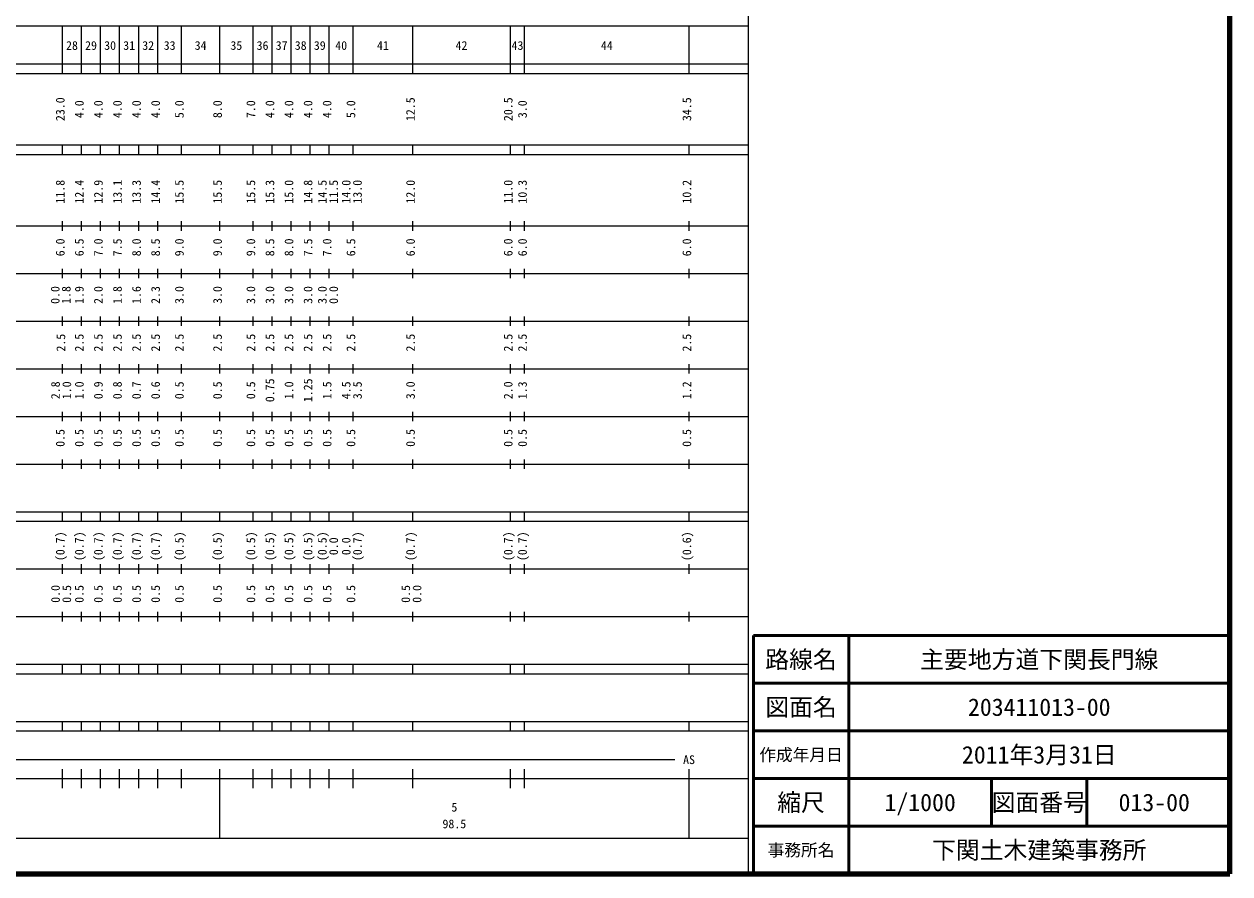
# Model space of a CAD drawing. Units: millimetres on the paper, enlarged 1000 times. Extents: x 40000 to 680000, y 20000 to 380000.
# Drawn here: x 426958 to 680000, y 20000 to 198357 of the extents above; entities that cross this region are included whole.
import ezdxf
from ezdxf.enums import TextEntityAlignment as Align

# ---------------------------------------------------------------- set-up
doc = ezdxf.new("R2010")
doc.units = ezdxf.units.MM
doc.header["$LTSCALE"] = 1000
for name, color, linetype, lineweight in [('M-TTL', 2, 'Continuous', 140), ('M-TTL-BAND', 7, 'Continuous', 25), ('M-TTL-FRAM', 2, 'Continuous', 50), ('M-TTL-LINE', 7, 'Continuous', 50)]:
    doc.layers.add(name, color=color, linetype=linetype, lineweight=lineweight)
doc.layers.add('M-TTL-TXT', color=7, linetype='Continuous')
doc.styles.add('ＭＳ ゴシック', font='')
doc.styles.get('ＭＳ ゴシック').set_extended_font_data('MS Gothic')

msp = doc.modelspace()

# ---------------------------------------------------------------- linework, layer by layer
at = {"layer": 'M-TTL'}
for p, q in [((680000, 20000), (680000, 380000)), ((40000, 20000), (680000, 20000))]:
    msp.add_line(p, q, dxfattribs=at)
at = {"layer": 'M-TTL-BAND'}
for p, q in [((579000, 20000), (579000, 370000)), ((68000, 198000), (579000, 198000)), ((435000, 188000), (435000, 198000)), ((439000, 188000), (439000, 198000)), ((443000, 188000), (443000, 198000)), ((447000, 188000), (447000, 198000)), ((451000, 188000), (451000, 198000)), ((455000, 188000), (455000, 198000)), ((460000, 188000), (460000, 198000)), ((468000, 188000), (468000, 198000)), ((475000, 188000), (475000, 198000)), ((479000, 188000), (479000, 198000)), ((483000, 188000), (483000, 198000)), ((487000, 188000), (487000, 198000)), ((491000, 188000), (491000, 198000)), ((496000, 188000), (496000, 198000)), ((508500, 188000), (508500, 198000)), ((529000, 188000), (529000, 198000)), ((532000, 188000), (532000, 198000)), ((566500, 188000), (566500, 198000)), ((40000, 190000), (579000, 190000)), ((40000, 188000), (579000, 188000)), ((40000, 173000), (579000, 173000)), ((435000, 171000), (435000, 173000)), ((439000, 171000), (439000, 173000)), ((443000, 171000), (443000, 173000)), ((447000, 171000), (447000, 173000)), ((451000, 171000), (451000, 173000)), ((455000, 171000), (455000, 173000)), ((460000, 171000), (460000, 173000)), ((468000, 171000), (468000, 173000)), ((475000, 171000), (475000, 173000)), ((479000, 171000), (479000, 173000)), ((483000, 171000), (483000, 173000)), ((487000, 171000), (487000, 173000)), ((491000, 171000), (491000, 173000)), ((496000, 171000), (496000, 173000)), ((508500, 171000), (508500, 173000)), ((529000, 171000), (529000, 173000)), ((532000, 171000), (532000, 173000)), ((566500, 171000), (566500, 173000)), ((40000, 171000), (579000, 171000)), ((435000, 155000), (435000, 157000)), ((439000, 155000), (439000, 157000)), ((443000, 155000), (443000, 157000)), ((447000, 155000), (447000, 157000)), ((451000, 155000), (451000, 157000)), ((455000, 155000), (455000, 157000)), ((460000, 155000), (460000, 157000)), ((468000, 155000), (468000, 157000)), ((475000, 155000), (475000, 157000)), ((479000, 155000), (479000, 157000)), ((483000, 155000), (483000, 157000)), ((487000, 155000), (487000, 157000)), ((491000, 155000), (491000, 157000)), ((496000, 155000), (496000, 157000)), ((508500, 155000), (508500, 157000)), ((529000, 155000), (529000, 157000)), ((532000, 155000), (532000, 157000)), ((566500, 155000), (566500, 157000)), ((40000, 156000), (579000, 156000)), ((435000, 145000), (435000, 147000)), ((439000, 145000), (439000, 147000)), ((443000, 145000), (443000, 147000)), ((447000, 145000), (447000, 147000)), ((451000, 145000), (451000, 147000)), ((455000, 145000), (455000, 147000)), ((460000, 145000), (460000, 147000)), ((468000, 145000), (468000, 147000)), ((475000, 145000), (475000, 147000)), ((479000, 145000), (479000, 147000)), ((483000, 145000), (483000, 147000)), ((487000, 145000), (487000, 147000)), ((491000, 145000), (491000, 147000)), ((496000, 145000), (496000, 147000)), ((508500, 145000), (508500, 147000)), ((529000, 145000), (529000, 147000)), ((532000, 145000), (532000, 147000)), ((566500, 145000), (566500, 147000)), ((46000, 146000), (579000, 146000)), ((435000, 135000), (435000, 137000)), ((439000, 135000), (439000, 137000)), ((443000, 135000), (443000, 137000)), ((447000, 135000), (447000, 137000)), ((451000, 135000), (451000, 137000)), ((455000, 135000), (455000, 137000)), ((460000, 135000), (460000, 137000)), ((468000, 135000), (468000, 137000)), ((475000, 135000), (475000, 137000)), ((479000, 135000), (479000, 137000)), ((483000, 135000), (483000, 137000)), ((487000, 135000), (487000, 137000)), ((491000, 135000), (491000, 137000)), ((496000, 135000), (496000, 137000)), ((508500, 135000), (508500, 137000)), ((529000, 135000), (529000, 137000)), ((532000, 135000), (532000, 137000)), ((566500, 135000), (566500, 137000)), ((52000, 136000), (579000, 136000)), ((435000, 125000), (435000, 127000)), ((439000, 125000), (439000, 127000)), ((443000, 125000), (443000, 127000)), ((447000, 125000), (447000, 127000)), ((451000, 125000), (451000, 127000)), ((455000, 125000), (455000, 127000)), ((460000, 125000), (460000, 127000)), ((468000, 125000), (468000, 127000)), ((475000, 125000), (475000, 127000)), ((479000, 125000), (479000, 127000)), ((483000, 125000), (483000, 127000)), ((487000, 125000), (487000, 127000)), ((491000, 125000), (491000, 127000)), ((496000, 125000), (496000, 127000)), ((508500, 125000), (508500, 127000)), ((529000, 125000), (529000, 127000)), ((532000, 125000), (532000, 127000)), ((566500, 125000), (566500, 127000)), ((46000, 126000), (579000, 126000)), ((435000, 115000), (435000, 117000)), ((439000, 115000), (439000, 117000)), ((443000, 115000), (443000, 117000)), ((447000, 115000), (447000, 117000)), ((451000, 115000), (451000, 117000)), ((455000, 115000), (455000, 117000)), ((460000, 115000), (460000, 117000)), ((468000, 115000), (468000, 117000)), ((475000, 115000), (475000, 117000)), ((479000, 115000), (479000, 117000)), ((483000, 115000), (483000, 117000)), ((487000, 115000), (487000, 117000)), ((491000, 115000), (491000, 117000)), ((496000, 115000), (496000, 117000)), ((508500, 115000), (508500, 117000)), ((529000, 115000), (529000, 117000)), ((532000, 115000), (532000, 117000)), ((566500, 115000), (566500, 117000)), ((52000, 116000), (579000, 116000)), ((435000, 105000), (435000, 107000)), ((439000, 105000), (439000, 107000)), ((443000, 105000), (443000, 107000)), ((447000, 105000), (447000, 107000)), ((451000, 105000), (451000, 107000)), ((455000, 105000), (455000, 107000)), ((460000, 105000), (460000, 107000)), ((468000, 105000), (468000, 107000)), ((475000, 105000), (475000, 107000)), ((479000, 105000), (479000, 107000)), ((483000, 105000), (483000, 107000)), ((487000, 105000), (487000, 107000)), ((491000, 105000), (491000, 107000)), ((496000, 105000), (496000, 107000)), ((508500, 105000), (508500, 107000)), ((529000, 105000), (529000, 107000)), ((532000, 105000), (532000, 107000)), ((566500, 105000), (566500, 107000)), ((46000, 106000), (579000, 106000)), ((40000, 96000), (579000, 96000)), ((40000, 94000), (579000, 94000)), ((435000, 94000), (435000, 96000)), ((439000, 94000), (439000, 96000)), ((443000, 94000), (443000, 96000)), ((447000, 94000), (447000, 96000)), ((451000, 94000), (451000, 96000)), ((455000, 94000), (455000, 96000)), ((460000, 94000), (460000, 96000)), ((468000, 94000), (468000, 96000)), ((475000, 94000), (475000, 96000)), ((479000, 94000), (479000, 96000)), ((483000, 94000), (483000, 96000)), ((487000, 94000), (487000, 96000)), ((491000, 94000), (491000, 96000)), ((496000, 94000), (496000, 96000)), ((508500, 94000), (508500, 96000)), ((529000, 94000), (529000, 96000)), ((532000, 94000), (532000, 96000)), ((566500, 94000), (566500, 96000)), ((49000, 84000), (579000, 84000)), ((435000, 83000), (435000, 85000)), ((439000, 83000), (439000, 85000)), ((443000, 83000), (443000, 85000)), ((447000, 83000), (447000, 85000)), ((451000, 83000), (451000, 85000)), ((455000, 83000), (455000, 85000)), ((460000, 83000), (460000, 85000)), ((468000, 83000), (468000, 85000)), ((475000, 83000), (475000, 85000)), ((479000, 83000), (479000, 85000)), ((483000, 83000), (483000, 85000)), ((487000, 83000), (487000, 85000)), ((491000, 83000), (491000, 85000)), ((496000, 83000), (496000, 85000)), ((508500, 83000), (508500, 85000)), ((529000, 83000), (529000, 85000)), ((532000, 83000), (532000, 85000)), ((566500, 83000), (566500, 85000)), ((40000, 74000), (579000, 74000)), ((435000, 73000), (435000, 75000)), ((439000, 73000), (439000, 75000)), ((443000, 73000), (443000, 75000)), ((447000, 73000), (447000, 75000)), ((451000, 73000), (451000, 75000)), ((455000, 73000), (455000, 75000)), ((460000, 73000), (460000, 75000)), ((468000, 73000), (468000, 75000)), ((475000, 73000), (475000, 75000)), ((479000, 73000), (479000, 75000)), ((483000, 73000), (483000, 75000)), ((487000, 73000), (487000, 75000)), ((491000, 73000), (491000, 75000)), ((496000, 73000), (496000, 75000)), ((508500, 73000), (508500, 75000)), ((529000, 73000), (529000, 75000)), ((532000, 73000), (532000, 75000)), ((566500, 73000), (566500, 75000)), ((40000, 64000), (579000, 64000)), ((435000, 62000), (435000, 64000)), ((439000, 62000), (439000, 64000)), ((443000, 62000), (443000, 64000)), ((447000, 62000), (447000, 64000)), ((451000, 62000), (451000, 64000)), ((455000, 62000), (455000, 64000)), ((460000, 62000), (460000, 64000)), ((468000, 62000), (468000, 64000)), ((475000, 62000), (475000, 64000)), ((479000, 62000), (479000, 64000)), ((483000, 62000), (483000, 64000)), ((487000, 62000), (487000, 64000)), ((491000, 62000), (491000, 64000)), ((496000, 62000), (496000, 64000)), ((508500, 62000), (508500, 64000)), ((529000, 62000), (529000, 64000)), ((532000, 62000), (532000, 64000)), ((566500, 62000), (566500, 64000)), ((40000, 62000), (579000, 62000)), ((40000, 52000), (579000, 52000)), ((435000, 50000), (435000, 52000)), ((439000, 50000), (439000, 52000)), ((443000, 50000), (443000, 52000)), ((447000, 50000), (447000, 52000)), ((451000, 50000), (451000, 52000)), ((455000, 50000), (455000, 52000)), ((460000, 50000), (460000, 52000)), ((468000, 50000), (468000, 52000)), ((475000, 50000), (475000, 52000)), ((479000, 50000), (479000, 52000)), ((483000, 50000), (483000, 52000)), ((487000, 50000), (487000, 52000)), ((491000, 50000), (491000, 52000)), ((496000, 50000), (496000, 52000)), ((508500, 50000), (508500, 52000)), ((529000, 50000), (529000, 52000)), ((532000, 50000), (532000, 52000)), ((566500, 50000), (566500, 52000)), ((40000, 50000), (579000, 50000)), ((71000, 44000), (563500, 44000)), ((435000, 38000), (435000, 42000)), ((439000, 38000), (439000, 42000)), ((443000, 38000), (443000, 42000)), ((447000, 38000), (447000, 42000)), ((451000, 38000), (451000, 42000)), ((455000, 38000), (455000, 42000)), ((460000, 38000), (460000, 42000)), ((468000, 27500), (468000, 42000)), ((475000, 38000), (475000, 42000)), ((479000, 38000), (479000, 42000)), ((483000, 38000), (483000, 42000)), ((487000, 38000), (487000, 42000)), ((491000, 38000), (491000, 42000)), ((496000, 38000), (496000, 42000)), ((508500, 38000), (508500, 42000)), ((529000, 38000), (529000, 42000)), ((532000, 38000), (532000, 42000)), ((566500, 27500), (566500, 42000)), ((40000, 40000), (579000, 40000)), ((68000, 27500), (579000, 27500))]:
    msp.add_line(p, q, dxfattribs=at)
at = {"layer": 'M-TTL-FRAM'}
for p, q in [((680000, 70000), (580000, 70000)), ((580000, 70000), (580000, 20000))]:
    msp.add_line(p, q, dxfattribs=at)
at = {"layer": 'M-TTL-LINE'}
for p, q in [((600000, 70000), (600000, 20000)), ((680000, 60000), (580000, 60000)), ((680000, 50000), (580000, 50000)), ((680000, 40000), (580000, 40000)), ((630000, 40000), (630000, 30000)), ((650000, 40000), (650000, 30000)), ((680000, 30000), (580000, 30000))]:
    msp.add_line(p, q, dxfattribs=at)

# ---------------------------------------------------------------- texts
at = {"layer": 'M-TTL-BAND', "style": 'ＭＳ ゴシック'}
for s, p in [('28', (437000, 192405)), ('29', (441000, 192405)), ('30', (445000, 192405)), ('31', (449000, 192405)), ('32', (453000, 192405)), ('33', (457500, 192405)), ('34', (464000, 192405)), ('35', (471500, 192405)), ('36', (477000, 192405)), ('37', (481000, 192405)), ('38', (485000, 192405)), ('39', (489000, 192405)), ('40', (493500, 192405)), ('41', (502250, 192405)), ('42', (518750, 192405)), ('43', (530500, 192405)), ('44', (549250, 192405)), ('AS', (566500, 42500)), ('5', (517250, 32523)), ('98.5', (517250, 29033))]:
    msp.add_text(s, height=1833, dxfattribs=at).set_placement(p, align=Align.BOTTOM_CENTER)
for s, p in [('23.0', (436000, 180500)), ('4.0', (440000, 180500)), ('4.0', (444000, 180500)), ('4.0', (448000, 180500)), ('4.0', (452000, 180500)), ('4.0', (456000, 180500)), ('5.0', (461000, 180500)), ('8.0', (469000, 180500)), ('7.0', (476000, 180500)), ('4.0', (480000, 180500)), ('4.0', (484000, 180500)), ('4.0', (488000, 180500)), ('4.0', (492000, 180500)), ('5.0', (497000, 180500)), ('12.5', (509500, 180500)), ('20.5', (530000, 180500)), ('3.0', (533000, 180500)), ('34.5', (567500, 180500)), ('11.8', (436000, 163174)), ('12.4', (440000, 163174)), ('12.9', (444000, 163174)), ('13.1', (448000, 163174)), ('13.3', (452000, 163174)), ('14.4', (456000, 163174)), ('15.5', (461000, 163174)), ('15.5', (469000, 163174)), ('15.5', (476000, 163174)), ('15.3', (480000, 163174)), ('15.0', (484000, 163174)), ('14.8', (488000, 163174)), ('14.5', (491000, 163174)), ('11.5', (493370, 163174)), ('14.0', (496000, 163174)), ('13.0', (498370, 163174)), ('12.0', (509500, 163174)), ('11.0', (530000, 163174)), ('10.3', (533000, 163174)), ('10.2', (567500, 163174)), ('6.0', (436000, 151500)), ('6.5', (440000, 151500)), ('7.0', (444000, 151500)), ('7.5', (448000, 151500)), ('8.0', (452000, 151500)), ('8.5', (456000, 151500)), ('9.0', (461000, 151500)), ('9.0', (469000, 151500)), ('9.0', (476000, 151500)), ('8.5', (480000, 151500)), ('8.0', (484000, 151500)), ('7.5', (488000, 151500)), ('7.0', (492000, 151500)), ('6.5', (497000, 151500)), ('6.0', (509500, 151500)), ('6.0', (530000, 151500)), ('6.0', (533000, 151500)), ('6.0', (567500, 151500)), ('0.0', (434932, 141500)), ('1.8', (437249, 141500)), ('1.9', (440000, 141500)), ('2.0', (444000, 141500)), ('1.8', (448000, 141500)), ('1.6', (452000, 141500)), ('2.3', (456000, 141500)), ('3.0', (461000, 141500)), ('3.0', (469000, 141500)), ('3.0', (476000, 141500)), ('3.0', (480000, 141500)), ('3.0', (484000, 141500)), ('3.0', (488000, 141500)), ('3.0', (491000, 141500)), ('0.0', (493370, 141500)), ('2.5', (436132, 131500)), ('2.5', (440000, 131500)), ('2.5', (444000, 131500)), ('2.5', (448000, 131500)), ('2.5', (452000, 131500)), ('2.5', (456000, 131500)), ('2.5', (461000, 131500)), ('2.5', (469000, 131500)), ('2.5', (476000, 131500)), ('2.5', (480000, 131500)), ('2.5', (484000, 131500)), ('2.5', (488000, 131500)), ('2.5', (492000, 131500)), ('2.5', (497000, 131500)), ('2.5', (509500, 131500)), ('2.5', (530000, 131500)), ('2.5', (533000, 131500)), ('2.5', (567500, 131500)), ('2.8', (435000, 121500)), ('1.0', (437370, 121500)), ('1.0', (440000, 121500)), ('0.9', (444000, 121500)), ('0.8', (448000, 121500)), ('0.7', (452000, 121500)), ('0.6', (456000, 121500)), ('0.5', (461000, 121500)), ('0.5', (469000, 121500)), ('0.5', (476000, 121500)), ('0.75', (480000, 121500)), ('1.0', (484000, 121500)), ('1.25', (488000, 121500)), ('1.5', (492000, 121500)), ('4.5', (496000, 121500)), ('3.5', (498370, 121500)), ('3.0', (509500, 121500)), ('2.0', (530000, 121500)), ('1.3', (533000, 121500)), ('1.2', (567500, 121500)), ('0.5', (436000, 111500)), ('0.5', (440000, 111500)), ('0.5', (444000, 111500)), ('0.5', (448000, 111500)), ('0.5', (452000, 111500)), ('0.5', (456000, 111500)), ('0.5', (461000, 111500)), ('0.5', (469000, 111500)), ('0.5', (476000, 111500)), ('0.5', (480000, 111500)), ('0.5', (484000, 111500)), ('0.5', (488000, 111500)), ('0.5', (492000, 111500)), ('0.5', (497000, 111500)), ('0.5', (509500, 111500)), ('0.5', (530000, 111500)), ('0.5', (533000, 111500)), ('0.5', (567500, 111500)), ('(0.7)', (436000, 88764)), ('(0.7)', (440000, 88764)), ('(0.7)', (444000, 88764)), ('(0.7)', (448000, 88764)), ('(0.7)', (452000, 88764)), ('(0.7)', (456000, 88764)), ('(0.5)', (461000, 88764)), ('(0.5)', (469000, 88764)), ('(0.5)', (476000, 88764)), ('(0.5)', (480000, 88764)), ('(0.5)', (484000, 88764)), ('(0.5)', (488000, 88764)), ('(0.5)', (491000, 88764)), ('(0.7)', (498370, 88764)), ('(0.7)', (509500, 88764)), ('(0.7)', (530000, 88764)), ('(0.7)', (533000, 88764)), ('(0.6)', (567500, 88764)), ('0.0', (493370, 88764)), ('0.0', (496000, 88764)), ('0.0', (435000, 78764)), ('0.5', (437370, 78764)), ('0.5', (440000, 78764)), ('0.5', (444000, 78764)), ('0.5', (448000, 78764)), ('0.5', (452000, 78764)), ('0.5', (456000, 78764)), ('0.5', (461000, 78764)), ('0.5', (469000, 78764)), ('0.5', (476000, 78764)), ('0.5', (480000, 78764)), ('0.5', (484000, 78764)), ('0.5', (488000, 78764)), ('0.5', (492000, 78764)), ('0.5', (497000, 78764)), ('0.5', (508500, 78764)), ('0.0', (510870, 78764))]:
    msp.add_text(s, height=1833, rotation=90, dxfattribs=at).set_placement(p, align=Align.BOTTOM_CENTER)
at = {"layer": 'M-TTL-TXT', "style": 'ＭＳ ゴシック'}
for s, height, p in [('路線名', 3666, (590000, 65000)), ('路線名', 3666, (590000, 65000)), ('主要地方道下関長門線', 3666, (640000, 65000)), ('図面名', 3666, (590000, 55000)), ('図面名', 3666, (590000, 55000)), ('203411013-00', 3666, (640000, 55000)), ('作成年月日', 2566, (590000, 45000)), ('作成年月日', 2566, (590000, 45000)), ('2011年3月31日', 3666, (640000, 45000)), ('縮尺', 3666, (590000, 35000)), ('縮尺', 3666, (590000, 35000)), ('1/1000', 3666, (615000, 35000)), ('図面番号', 3666, (640000, 35000)), ('図面番号', 3666, (640000, 35000)), ('013-00', 3666, (664125, 35000)), ('事務所名', 2566, (590000, 25000)), ('事務所名', 2566, (590000, 25000)), ('下関土木建築事務所', 3666, (640000, 25000))]:
    msp.add_text(s, height=height, dxfattribs=at).set_placement(p, align=Align.MIDDLE_CENTER)

doc.saveas('drawing.dxf')
